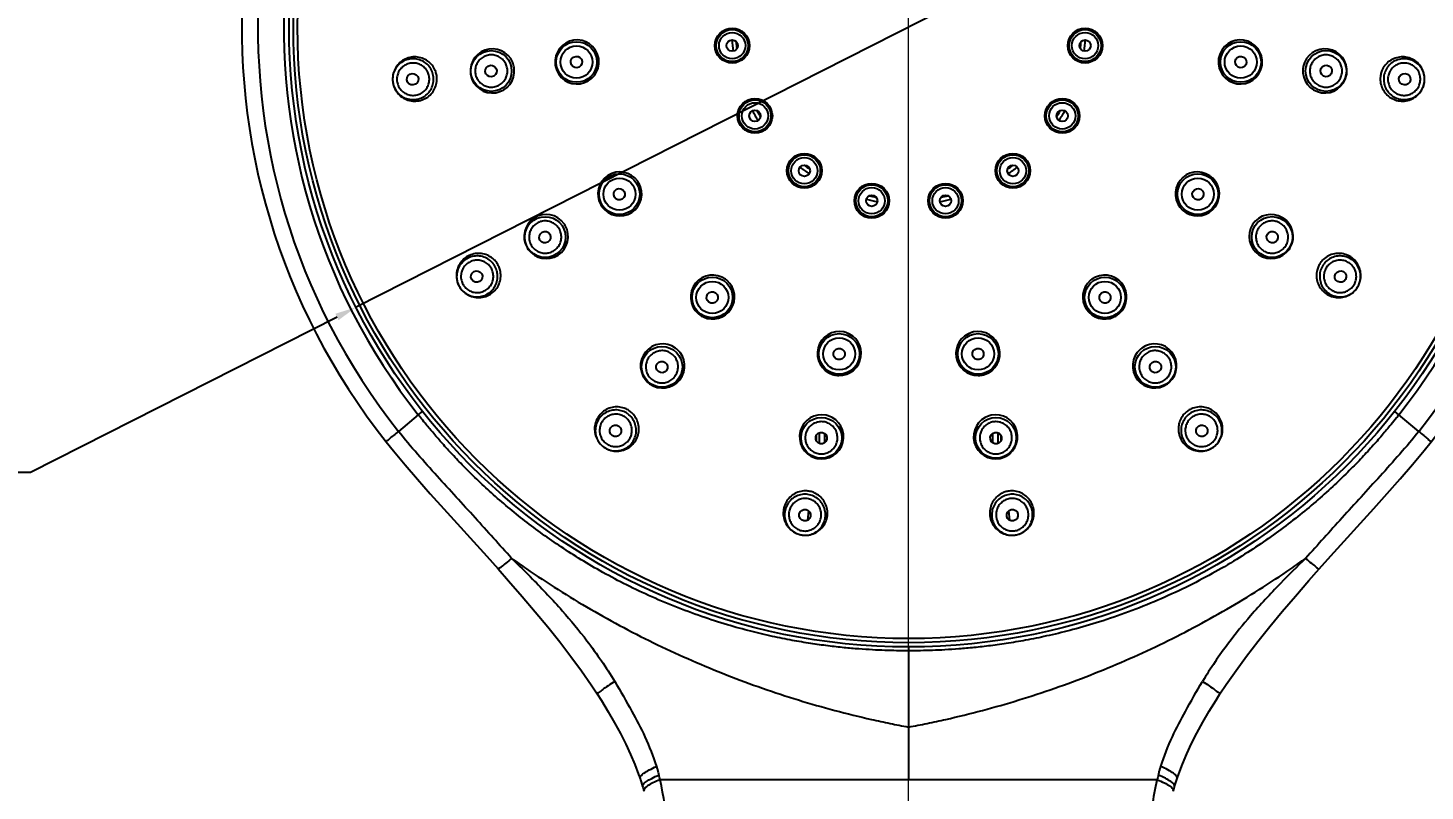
# Model space of a CAD drawing. Extents: x 13222 to 13816, y -23073 to -22653.
# Drawn here: x 13321.6 to 13420, y -22876.3 to -22822.5 of the extents above; entities that cross this region are included whole.
import ezdxf

# ---------------------------------------------------------------- set-up
doc = ezdxf.new("R2010")
doc.units = 0
doc.header["$MEASUREMENT"] = 0
doc.linetypes.add('CENTER', pattern=[47.5, 22, -8.5, 8.5, -8.5])
doc.layers.get('0').update_dxf_attribs({"linetype": 'CONTINUOUS'})
doc.layers.get('DEFPOINTS').update_dxf_attribs({"linetype": 'CONTINUOUS'})
doc.layers.add('02___PRT_ALL_AXES', color=7, linetype='CONTINUOUS')
doc.layers.add('\\M+5B3DF\\M+5B4E7\\M+5CFDF', color=3, linetype='CONTINUOUS', lineweight=18)
doc.layers.add('\\M+5D6D0\\M+5D0C4\\M+5CFDF', color=1, linetype='CENTER', lineweight=18)
doc.styles.add('\\M+5CAFD\\M+5D7D6', font='txt.shx')
doc.dimstyles.new('X\\M+5B3DF\\M+5B4E7\\M+5D1F9\\M+5CABD', dxfattribs={"dimtxt": 2, "dimasz": 1.5, "dimexe": 0.5, "dimexo": 0, "dimgap": 1, "dimtad": 1, "dimtoh": 1, "dimdec": 1, "dimzin": 1, "dimdsep": 46, "dimtxsty": '\\M+5CAFD\\M+5D7D6', "dimcen": 0, "dimadec": 0, "dimazin": 0, "dimtfac": 1, "dimtdec": 1, "dimtmove": 0, "dimatfit": 3, "dimfxl": 0, "dimtolj": 1, "dimtzin": 0, "dimarcsym": 0})

# ---------------------------------------------------------------- blocks, each defined once
blk = doc.blocks.new('*D1')
at = {"layer": '\\M+5B3DF\\M+5B4E7\\M+5CFDF', "color": 0, "lineweight": -2}
for p, q in [((13383.655, -22775.484), (13469.297, -22775.484)), ((13468.797, -23009.969), (13468.797, -22776.984)), ((13383.655, -23011.469), (13469.297, -23011.469))]:
    blk.add_line(p, q, dxfattribs=at)
at = {"layer": '\\M+5B3DF\\M+5B4E7\\M+5CFDF', "color": 0}
for points in [[(13468.547, -22776.984), (13469.047, -22776.984), (13468.797, -22775.484)], [(13468.547, -23009.969), (13469.047, -23009.969), (13468.797, -23011.469)]]:
    blk.add_solid(points, dxfattribs=at)
at = {"layer": 'DEFPOINTS', "color": 0}
for p in [(13383.655, -22775.484), (13468.797, -22775.484), (13383.655, -23011.469)]:
    blk.add_point(p, dxfattribs=at)
at = {"layer": '\\M+5B3DF\\M+5B4E7\\M+5CFDF', "color": 0, "insert": (13464.797, -22893.477), "char_height": 6, "attachment_point": 5, "rotation": 90, "style": '\\M+5CAFD\\M+5D7D6'}
blk.add_mtext('\\A1;236.0', dxfattribs=at)
blk = doc.blocks.new('*D4')
at = {"layer": '\\M+5B3DF\\M+5B4E7\\M+5CFDF', "color": 0, "lineweight": -2}
for p, q in [((13423.93, -22802.063), (13425.268, -22801.385)), ((13422.592, -22802.741), (13344.718, -22842.2)), ((13321.785, -22853.82), (13343.38, -22842.878)), ((13296.785, -22853.82), (13321.785, -22853.82))]:
    blk.add_line(p, q, dxfattribs=at)
at = {"layer": '\\M+5B3DF\\M+5B4E7\\M+5CFDF', "color": 0}
for points in [[(13423.817, -22801.84), (13424.043, -22802.286), (13422.592, -22802.741)], [(13343.267, -22842.655), (13343.493, -22843.101), (13344.718, -22842.2)]]:
    blk.add_solid(points, dxfattribs=at)
at = {"layer": 'DEFPOINTS', "color": 0}
for p in [(13422.592, -22802.741), (13344.718, -22842.2)]:
    blk.add_point(p, dxfattribs=at)
at = {"layer": '\\M+5B3DF\\M+5B4E7\\M+5CFDF', "color": 0, "insert": (13308.785, -22849.82), "char_height": 6, "attachment_point": 5, "style": '\\M+5CAFD\\M+5D7D6'}
blk.add_mtext('\\A1;∅87.3', dxfattribs=at)

msp = doc.modelspace()

# ---------------------------------------------------------------- linework, layer by layer
at = {"color": 7, "linetype": 'Continuous'}
for p, q in [((13349.106, -22849.765), (13347.713, -22850.94)), ((13349.106, -22849.765), (13349.405, -22849.53)), ((13418.204, -22849.765), (13417.906, -22849.53)), ((13419.599, -22850.941), (13418.204, -22849.765)), ((13377.169, -22851.637), (13377.169, -22851.19)), ((13377.346, -22851.043), (13377.346, -22851.783)), ((13377.757, -22851.725), (13377.757, -22851.101)), ((13389.557, -22851.098), (13389.557, -22851.728)), ((13389.969, -22851.781), (13389.969, -22851.044)), ((13390.146, -22851.197), (13390.146, -22851.631)), ((13376.558, -22857.189), (13376.617, -22856.538)), ((13390.698, -22856.535), (13390.757, -22857.192)), ((13413.401, -22859.709), (13416.429, -22856.366)), ((13412.586, -22860.619), (13413.401, -22859.709)), ((13354.724, -22860.619), (13354.724, -22860.618)), ((13412.586, -22860.62), (13412.586, -22860.619)), ((13383.655, -22866.12), (13383.655, -22871.759)), ((13383.655, -22871.759), (13383.655, -22875.47)), ((13383.655, -22875.47), (13366.139, -22875.47)), ((13401.172, -22875.47), (13383.655, -22875.47))]:
    msp.add_line(p, q, dxfattribs=at)
for points in [[(13346.842, -22851.668), (13347.36, -22852.312), (13348.176, -22853.295), (13349.042, -22854.302), (13349.955, -22855.335), (13350.905, -22856.391)], [(13416.429, -22856.366), (13417.379, -22855.309), (13418.291, -22854.276), (13419.157, -22853.269), (13419.972, -22852.286), (13420.468, -22851.668)], [(13350.905, -22856.391), (13353.932, -22859.734), (13354.724, -22860.618)], [(13354.724, -22860.619), (13355.468, -22861.458), (13356.43, -22862.561), (13357.352, -22863.646), (13358.234, -22864.711), (13359.073, -22865.757), (13359.865, -22866.784), (13360.606, -22867.794), (13361.297, -22868.79), (13361.719, -22869.429)], [(13405.592, -22869.429), (13406.033, -22868.762), (13406.724, -22867.767), (13407.466, -22866.757), (13408.259, -22865.731), (13409.098, -22864.685), (13409.98, -22863.62), (13410.903, -22862.536), (13411.865, -22861.433), (13412.586, -22860.62)], [(13361.719, -22869.429), (13362.016, -22869.897), (13362.495, -22870.679), (13362.942, -22871.451), (13363.354, -22872.211), (13363.728, -22872.956), (13364.066, -22873.686), (13364.367, -22874.398), (13364.629, -22875.092), (13364.732, -22875.386)], [(13402.579, -22875.385), (13402.693, -22875.06), (13402.957, -22874.367), (13403.259, -22873.654), (13403.598, -22872.925), (13403.973, -22872.18), (13404.386, -22871.421), (13404.833, -22870.649), (13405.313, -22869.867), (13405.592, -22869.429)], [(13364.731, -22875.387), (13364.763, -22875.481), (13364.811, -22875.627), (13364.857, -22875.771), (13364.901, -22875.913)], [(13402.369, -22876.047), (13402.419, -22875.881), (13402.464, -22875.738), (13402.511, -22875.594), (13402.559, -22875.448), (13402.58, -22875.386)], [(13364.901, -22875.913), (13364.941, -22876.046), (13364.972, -22876.15), (13365.005, -22876.265)], [(13402.306, -22876.266), (13402.339, -22876.151), (13402.369, -22876.047)]]:
    msp.add_lwpolyline(points, dxfattribs=at)
for centre, radius in [((13383.655, -22822.47), 43.65), ((13383.655, -22822.47), 43.35), ((13383.655, -22822.47), 43.057), ((13371.224, -22823.777), 1.126), ((13371.224, -22823.777), 0.927), ((13396.087, -22823.777), 1.126), ((13396.087, -22823.777), 0.927), ((13354.249, -22825.563), 1.436), ((13360.255, -22824.93), 1.43), ((13360.256, -22824.93), 1.131), ((13371.224, -22823.777), 0.4), ((13396.087, -22823.777), 0.4), ((13407.056, -22824.929), 1.43), ((13407.055, -22824.93), 1.131), ((13413.062, -22825.559), 1.436), ((13372.83, -22828.72), 1.126), ((13372.83, -22828.72), 0.927), ((13394.481, -22828.72), 1.126), ((13394.481, -22828.72), 0.927), ((13372.83, -22828.72), 0.4), ((13394.481, -22828.72), 0.4), ((13376.308, -22832.583), 1.126), ((13376.308, -22832.583), 0.927), ((13376.308, -22832.583), 0.4), ((13391.003, -22832.583), 1.126), ((13391.003, -22832.583), 0.927), ((13391.003, -22832.583), 0.4), ((13363.278, -22834.235), 1.43), ((13363.279, -22834.235), 1.131), ((13404.032, -22834.235), 1.43), ((13404.031, -22834.235), 1.131), ((13381.056, -22834.697), 1.126), ((13381.056, -22834.697), 0.927), ((13386.254, -22834.697), 1.126), ((13386.254, -22834.697), 0.927), ((13381.056, -22834.697), 0.4), ((13386.254, -22834.697), 0.4), ((13358.049, -22837.256), 1.436), ((13409.263, -22837.253), 1.436), ((13369.825, -22841.506), 1.43), ((13397.486, -22841.506), 1.43), ((13369.825, -22841.505), 1.131), ((13397.485, -22841.505), 1.131), ((13366.277, -22846.393), 1.436), ((13378.764, -22845.485), 1.43), ((13378.763, -22845.485), 1.131), ((13388.548, -22845.485), 1.43), ((13388.547, -22845.485), 1.131), ((13401.037, -22846.391), 1.436), ((13377.509, -22851.393), 1.436), ((13389.805, -22851.392), 1.436)]:
    msp.add_circle(centre, radius, dxfattribs=at)
for centre, radius, start, end in [((13383.655, -22822.47), 46.986, 321.57494, 218.4247), ((13383.655, -22822.47), 45.853, 321.61758, 218.38248), ((13383.655, -22822.47), 44.03, 321.68977, 218.31002), ((13354.324, -22825.555), 1.555, 11.49081, 185.94576), ((13360.286, -22824.926), 1.548, 11.44073, 185.99975), ((13383.654, -22822.468), 12.483, 184.18125, 187.84169), ((13383.655, -22822.47), 12.198, 184.81372, 187.19117), ((13383.655, -22822.47), 12.198, 352.80883, 355.18628), ((13383.654, -22822.468), 12.483, 352.15976, 355.81911), ((13407.025, -22824.926), 1.548, 354.00027, 168.56708), ((13412.987, -22825.555), 1.555, 354.05423, 168.51577), ((13354.331, -22825.553), 1.547, 6.00897, 11.47299), ((13360.281, -22824.927), 1.543, 186.00948, 191.58732), ((13360.286, -22824.926), 1.548, 191.55933, 5.99979), ((13360.291, -22824.926), 1.543, 6.00891, 11.46683), ((13407.025, -22824.926), 1.548, 174.00021, 348.44277), ((13407.02, -22824.926), 1.543, 168.54112, 173.99113), ((13407.03, -22824.927), 1.543, 348.41483, 353.99054), ((13412.979, -22825.553), 1.547, 168.5337, 173.99107), ((13348.844, -22826.129), 1.548, 180.89505, 191.55839), ((13348.872, -22826.126), 1.549, 6.00907, 11.48095), ((13354.316, -22825.554), 1.546, 186.00941, 191.56702), ((13354.324, -22825.552), 1.555, 191.58319, 5.94579), ((13412.987, -22825.552), 1.555, 174.05421, 348.41877), ((13412.995, -22825.554), 1.546, 348.43498, 353.9906), ((13418.438, -22826.126), 1.549, 168.52487, 173.99096), ((13418.467, -22826.129), 1.548, 348.44347, 359.10601), ((13383.654, -22822.468), 12.483, 208.1818, 211.84083), ((13383.655, -22822.47), 12.198, 208.82547, 211.207), ((13383.655, -22822.47), 12.198, 328.793, 331.17453), ((13383.654, -22822.468), 12.483, 328.16377, 331.82177), ((13383.655, -22822.47), 12.198, 232.82891, 235.19577), ((13383.655, -22822.47), 12.198, 304.80423, 307.17109), ((13363.305, -22834.219), 1.548, 35.34014, 209.97512), ((13383.654, -22822.468), 12.483, 232.18045, 235.83761), ((13383.654, -22822.468), 12.483, 304.16946, 307.82584), ((13404.005, -22834.219), 1.548, 341.3525, 324.46663), ((13363.305, -22834.219), 1.548, 215.55863, 29.97542), ((13363.31, -22834.217), 1.543, 30.00835, 35.36552), ((13363.301, -22834.222), 1.543, 210.00948, 215.58732), ((13383.654, -22822.468), 12.483, 256.17775, 259.83482), ((13383.655, -22822.47), 12.198, 256.82532, 259.18384), ((13383.654, -22822.468), 12.483, 280.17329, 283.83033), ((13383.655, -22822.47), 12.198, 280.81616, 283.17468), ((13404.01, -22834.222), 1.543, 324.43836, 329.99067), ((13404.001, -22834.218), 1.552, 330.02743, 341.34845), ((13358.114, -22837.218), 1.555, 35.40098, 209.9751), ((13409.197, -22837.217), 1.554, 330.02849, 324.43098), ((13358.113, -22837.215), 1.555, 215.58659, 29.97519), ((13358.12, -22837.213), 1.547, 30.00846, 35.37837), ((13358.106, -22837.221), 1.546, 210.00941, 215.56702), ((13409.204, -22837.221), 1.547, 324.45086, 329.99069), ((13353.367, -22839.958), 1.549, 30.00861, 35.39402), ((13413.944, -22839.958), 1.549, 144.62099, 149.99151), ((13353.358, -22839.961), 1.558, 19.12607, 29.97478), ((13369.844, -22841.48), 1.548, 54.02469, 228.44347), ((13397.467, -22841.48), 1.548, 311.55862, 125.97542), ((13413.952, -22839.961), 1.558, 150.02511, 160.86851), ((13353.351, -22839.967), 1.558, 199.08512, 209.97477), ((13353.342, -22839.971), 1.549, 210.00944, 215.55839), ((13369.844, -22841.48), 1.548, 245.11365, 48.56784), ((13369.846, -22841.476), 1.543, 48.54112, 53.99113), ((13397.467, -22841.48), 1.548, 131.43999, 294.88943), ((13397.464, -22841.476), 1.543, 126.00891, 131.46683), ((13413.968, -22839.971), 1.549, 324.45191, 329.99062), ((13413.96, -22839.967), 1.558, 330.02488, 340.89925), ((13369.841, -22841.485), 1.543, 228.41483, 233.99054), ((13369.845, -22841.477), 1.552, 234.02637, 245.11024), ((13397.465, -22841.477), 1.552, 294.89284, 305.97367), ((13397.47, -22841.485), 1.543, 306.00948, 311.58732), ((13378.77, -22845.455), 1.548, 78.02469, 252.44347), ((13378.77, -22845.455), 1.548, 269.11365, 72.56784), ((13378.771, -22845.45), 1.543, 72.54112, 77.99113), ((13388.541, -22845.455), 1.548, 107.43999, 270.88943), ((13388.54, -22845.45), 1.543, 102.00891, 107.46683), ((13388.541, -22845.455), 1.548, 287.55862, 101.97542), ((13366.321, -22846.332), 1.555, 54.02491, 228.41537), ((13400.99, -22846.332), 1.555, 311.58659, 125.97519), ((13366.318, -22846.33), 1.555, 234.02622, 48.51239), ((13366.324, -22846.324), 1.547, 48.5337, 53.99107), ((13400.992, -22846.33), 1.555, 131.49419, 305.97382), ((13400.987, -22846.324), 1.547, 126.00897, 131.47299), ((13378.769, -22845.46), 1.543, 252.41483, 257.99054), ((13378.77, -22845.45), 1.552, 258.02637, 269.11024), ((13388.541, -22845.45), 1.552, 270.89284, 281.97367), ((13388.542, -22845.46), 1.543, 282.00948, 287.58732), ((13366.315, -22846.337), 1.546, 228.43498, 233.9906), ((13400.995, -22846.337), 1.546, 306.00941, 311.56702), ((13383.317, -22822.742), 43.594, 218.30503, 218.62542), ((13363.035, -22850.851), 1.416, 53.9952, 54.56286), ((13363.098, -22850.765), 1.549, 48.52487, 59.48095), ((13377.525, -22851.319), 1.555, 78.02491, 252.41537), ((13377.522, -22851.319), 1.555, 258.02622, 72.51239), ((13377.525, -22851.311), 1.547, 72.5337, 77.99107), ((13389.789, -22851.319), 1.555, 107.49419, 281.97382), ((13389.786, -22851.311), 1.547, 102.00897, 107.47299), ((13389.786, -22851.319), 1.555, 287.58659, 101.97519), ((13404.213, -22850.765), 1.549, 120.52487, 131.48095), ((13404.277, -22850.854), 1.42, 125.42612, 125.99223), ((13383.935, -22822.696), 43.669, 321.32043, 321.69424), ((13363.081, -22850.787), 1.549, 228.44347, 239.55839), ((13363.004, -22850.895), 1.416, 233.99605, 234.57367), ((13377.522, -22851.327), 1.546, 252.43498, 257.9906), ((13389.789, -22851.327), 1.546, 282.00941, 287.56702), ((13404.229, -22850.788), 1.549, 300.44347, 311.55839), ((13404.305, -22850.892), 1.42, 305.41607, 305.99227), ((13376.382, -22856.69), 1.558, 78.02531, 88.88387), ((13376.383, -22856.68), 1.549, 72.52487, 77.99096), ((13390.927, -22856.68), 1.549, 102.00907, 107.48095), ((13390.928, -22856.69), 1.558, 91.12607, 101.97478), ((13376.377, -22856.709), 1.548, 252.44347, 263.10599), ((13376.38, -22856.692), 1.564, 263.10193, 269.04296), ((13390.931, -22856.692), 1.564, 270.9597, 276.89908), ((13390.933, -22856.709), 1.548, 276.89503, 287.55839), ((13349.448, -22879.361), 17.138, 13.1219, 14.23764), ((13418.643, -22879.551), 17.942, 165.78161, 166.85351)]:
    msp.add_arc(centre, radius, start, end, dxfattribs=at)
for centre, major_axis, ratio in [((13354.228, -22825.563), (-0.401, -0.042), 0.998114), ((13360.246, -22824.931), (0.399, 0.042), 0.999654), ((13407.065, -22824.931), (-0.399, 0.042), 0.999654), ((13413.082, -22825.563), (0.401, -0.042), 0.998114), ((13348.707, -22826.143), (0.404, 0.042), 0.995345), ((13418.603, -22826.143), (-0.404, 0.042), 0.995345), ((13363.271, -22834.239), (0.347, 0.201), 0.999654), ((13404.04, -22834.239), (-0.347, 0.201), 0.999654), ((13358.03, -22837.265), (-0.349, -0.202), 0.998114), ((13409.28, -22837.265), (0.349, -0.202), 0.998114), ((13353.223, -22840.04), (0.352, 0.203), 0.995345), ((13414.088, -22840.04), (-0.352, 0.203), 0.995345), ((13369.82, -22841.513), (0.236, 0.325), 0.999654), ((13397.491, -22841.513), (-0.236, 0.325), 0.999654), ((13366.263, -22846.408), (-0.237, -0.326), 0.998114), ((13378.761, -22845.494), (0.083, 0.392), 0.999654), ((13388.549, -22845.494), (-0.083, 0.392), 0.999654), ((13401.047, -22846.408), (0.237, -0.326), 0.998114), ((13363, -22850.899), (0.239, 0.328), 0.995345), ((13404.31, -22850.899), (-0.239, 0.328), 0.995345), ((13377.503, -22851.413), (-0.084, -0.395), 0.998114), ((13389.807, -22851.413), (0.084, -0.395), 0.998114), ((13376.349, -22856.843), (0.084, 0.397), 0.995345), ((13390.961, -22856.843), (-0.084, 0.397), 0.995345)]:
    msp.add_ellipse(centre, major_axis=major_axis, ratio=ratio, dxfattribs=at)
for points, start_tangent, end_tangent in [([(13350.175, -22825.989), (13350.075, -22825.593), (13349.867, -22825.24), (13349.567, -22824.96), (13349.2, -22824.776), (13348.796, -22824.702), (13348.386, -22824.745), (13348.006, -22824.901), (13347.685, -22825.158), (13347.451, -22825.494), (13347.32, -22825.882), (13347.305, -22826.291)], (-0.104443, 0.994531), (0.104396, -0.994536)), ([(13350.39, -22825.818), (13350.305, -22825.537), (13350.085, -22825.161), (13349.769, -22824.861), (13349.383, -22824.659), (13348.949, -22824.572), (13348.505, -22824.61), (13348.083, -22824.775), (13347.729, -22825.052), (13347.467, -22825.419), (13347.323, -22825.843), (13347.296, -22826.153)], (-0.198918, 0.980016), (0.015738, -0.999876)), ([(13349.882, -22826.02), (13349.803, -22825.707), (13349.638, -22825.427), (13349.399, -22825.204), (13349.107, -22825.058), (13348.786, -22825), (13348.46, -22825.034), (13348.158, -22825.159), (13347.903, -22825.364), (13347.718, -22825.631), (13347.615, -22825.938), (13347.603, -22826.259)], (-0.104351, 0.99454), (0.104269, -0.994549)), ([(13355.382, -22825.442), (13355.304, -22825.13), (13355.139, -22824.851), (13354.902, -22824.63), (13354.613, -22824.484), (13354.293, -22824.426), (13353.97, -22824.46), (13353.67, -22824.584), (13353.418, -22824.787), (13353.233, -22825.053), (13353.131, -22825.36), (13353.119, -22825.68)], (-0.104355, 0.99454), (0.104276, -0.994548)), ([(13414.192, -22825.68), (13414.18, -22825.359), (13414.077, -22825.052), (13413.893, -22824.787), (13413.64, -22824.584), (13413.341, -22824.46), (13413.018, -22824.426), (13412.698, -22824.484), (13412.408, -22824.63), (13412.171, -22824.851), (13412.007, -22825.13), (13411.928, -22825.442)], (0.104688, 0.994505), (-0.104774, -0.994496)), ([(13420.014, -22826.153), (13419.988, -22825.843), (13419.843, -22825.419), (13419.582, -22825.052), (13419.228, -22824.775), (13418.805, -22824.61), (13418.362, -22824.572), (13417.928, -22824.659), (13417.541, -22824.861), (13417.226, -22825.161), (13417.005, -22825.537), (13416.92, -22825.818)], (0.015719, 0.999876), (-0.198819, -0.980036)), ([(13420.006, -22826.291), (13419.99, -22825.882), (13419.86, -22825.494), (13419.625, -22825.158), (13419.304, -22824.901), (13418.924, -22824.745), (13418.515, -22824.702), (13418.11, -22824.776), (13417.743, -22824.96), (13417.444, -22825.24), (13417.236, -22825.593), (13417.135, -22825.989)], (0.104599, 0.994514), (-0.104661, -0.994508)), ([(13419.708, -22826.259), (13419.696, -22825.938), (13419.593, -22825.63), (13419.407, -22825.364), (13419.153, -22825.159), (13418.851, -22825.035), (13418.525, -22825), (13418.203, -22825.058), (13417.911, -22825.204), (13417.672, -22825.427), (13417.507, -22825.707), (13417.428, -22826.02)], (0.104683, 0.994506), (-0.104777, -0.994496)), ([(13347.305, -22826.291), (13347.405, -22826.687), (13347.613, -22827.04), (13347.913, -22827.32), (13348.28, -22827.504), (13348.684, -22827.578), (13349.094, -22827.535), (13349.474, -22827.379), (13349.795, -22827.122), (13350.029, -22826.786), (13350.16, -22826.398), (13350.175, -22825.989)], (0.104458, -0.994529), (-0.104396, 0.994536)), ([(13347.328, -22826.439), (13347.415, -22826.725), (13347.645, -22827.11), (13347.977, -22827.415), (13348.381, -22827.611), (13348.829, -22827.685), (13349.27, -22827.63), (13349.677, -22827.455), (13350.013, -22827.177), (13350.259, -22826.818), (13350.396, -22826.404), (13350.413, -22825.964)], (0.200237, -0.979747), (-0.104528, 0.994522)), ([(13347.603, -22826.259), (13347.682, -22826.572), (13347.846, -22826.851), (13348.083, -22827.073), (13348.374, -22827.22), (13348.696, -22827.279), (13349.021, -22827.246), (13349.324, -22827.122), (13349.58, -22826.918), (13349.767, -22826.651), (13349.87, -22826.342), (13349.882, -22826.02)], (0.104374, -0.994538), (-0.10428, 0.994548)), ([(13353.119, -22825.68), (13353.197, -22825.991), (13353.361, -22826.269), (13353.597, -22826.491), (13353.886, -22826.637), (13354.205, -22826.696), (13354.528, -22826.662), (13354.829, -22826.539), (13355.082, -22826.336), (13355.268, -22826.07), (13355.37, -22825.763), (13355.382, -22825.442)], (0.104369, -0.994539), (-0.104283, 0.994548)), ([(13411.928, -22825.442), (13411.94, -22825.763), (13412.043, -22826.07), (13412.229, -22826.336), (13412.482, -22826.539), (13412.782, -22826.662), (13413.105, -22826.696), (13413.425, -22826.637), (13413.714, -22826.491), (13413.95, -22826.269), (13414.114, -22825.99), (13414.192, -22825.68)], (-0.104702, -0.994504), (0.104781, 0.994495)), ([(13416.898, -22825.964), (13416.914, -22826.404), (13417.052, -22826.818), (13417.298, -22827.177), (13417.634, -22827.455), (13418.041, -22827.63), (13418.482, -22827.685), (13418.929, -22827.612), (13419.333, -22827.415), (13419.666, -22827.11), (13419.895, -22826.725), (13419.983, -22826.439)], (-0.104528, -0.994522), (0.200206, 0.979754)), ([(13417.135, -22825.989), (13417.151, -22826.398), (13417.281, -22826.786), (13417.516, -22827.122), (13417.837, -22827.379), (13418.217, -22827.535), (13418.626, -22827.578), (13419.031, -22827.504), (13419.398, -22827.32), (13419.698, -22827.04), (13419.906, -22826.687), (13420.006, -22826.291)], (-0.104614, -0.994513), (0.10466, 0.994508)), ([(13417.428, -22826.02), (13417.441, -22826.343), (13417.544, -22826.651), (13417.731, -22826.918), (13417.986, -22827.122), (13418.289, -22827.246), (13418.615, -22827.279), (13418.936, -22827.22), (13419.228, -22827.073), (13419.465, -22826.851), (13419.629, -22826.571), (13419.708, -22826.259)], (-0.104706, -0.994503), (0.104788, 0.994495)), ([(13359.035, -22836.685), (13358.836, -22836.432), (13358.573, -22836.244), (13358.267, -22836.138), (13357.943, -22836.122), (13357.627, -22836.199), (13357.346, -22836.362), (13357.122, -22836.597), (13356.974, -22836.886), (13356.914, -22837.204), (13356.945, -22837.525), (13357.064, -22837.823)], (-0.499849, 0.866113), (0.49978, -0.866152)), ([(13410.246, -22837.823), (13410.366, -22837.525), (13410.397, -22837.203), (13410.336, -22836.885), (13410.188, -22836.597), (13409.965, -22836.362), (13409.684, -22836.199), (13409.368, -22836.122), (13409.044, -22836.138), (13408.737, -22836.244), (13408.474, -22836.432), (13408.275, -22836.685)], (0.500139, 0.865945), (-0.500214, -0.865902)), ([(13357.064, -22837.823), (13357.263, -22838.075), (13357.525, -22838.263), (13357.831, -22838.369), (13358.155, -22838.385), (13358.47, -22838.309), (13358.751, -22838.147), (13358.976, -22837.912), (13359.125, -22837.623), (13359.186, -22837.305), (13359.155, -22836.983), (13359.035, -22836.685)], (0.499861, -0.866106), (-0.499786, 0.866149)), ([(13408.275, -22836.685), (13408.156, -22836.983), (13408.125, -22837.306), (13408.186, -22837.624), (13408.335, -22837.912), (13408.559, -22838.147), (13408.84, -22838.309), (13409.156, -22838.385), (13409.48, -22838.369), (13409.786, -22838.263), (13410.048, -22838.075), (13410.246, -22837.823)], (-0.500151, -0.865938), (0.50022, 0.865898)), ([(13354.629, -22839.061), (13354.438, -22838.839), (13354.08, -22838.582), (13353.661, -22838.435), (13353.226, -22838.411), (13352.798, -22838.509), (13352.412, -22838.723), (13352.096, -22839.044), (13351.886, -22839.439), (13351.795, -22839.885), (13351.837, -22840.334), (13351.879, -22840.477)], (-0.579098, 0.815258), (0.327151, -0.944972)), ([(13354.501, -22839.302), (13354.248, -22838.981), (13353.915, -22838.744), (13353.527, -22838.61), (13353.117, -22838.59), (13352.717, -22838.687), (13352.361, -22838.893), (13352.077, -22839.191), (13351.888, -22839.556), (13351.811, -22839.958), (13351.849, -22840.366), (13352.001, -22840.746)], (-0.499926, 0.866068), (0.499885, -0.866092)), ([(13354.246, -22839.45), (13354.046, -22839.196), (13353.781, -22839.007), (13353.473, -22838.901), (13353.147, -22838.886), (13352.829, -22838.964), (13352.546, -22839.128), (13352.32, -22839.365), (13352.171, -22839.655), (13352.11, -22839.975), (13352.141, -22840.297), (13352.261, -22840.596)], (-0.499846, 0.866114), (0.499774, -0.866156)), ([(13415.432, -22840.477), (13415.474, -22840.333), (13415.515, -22839.88), (13415.422, -22839.432), (13415.212, -22839.04), (13414.897, -22838.722), (13414.513, -22838.509), (13414.086, -22838.411), (13413.654, -22838.434), (13413.234, -22838.58), (13412.872, -22838.839), (13412.681, -22839.061)], (0.327406, 0.944884), (-0.578886, -0.815409)), ([(13415.309, -22840.746), (13415.461, -22840.366), (13415.5, -22839.958), (13415.422, -22839.556), (13415.234, -22839.191), (13414.95, -22838.893), (13414.593, -22838.687), (13414.194, -22838.59), (13413.784, -22838.61), (13413.396, -22838.744), (13413.062, -22838.981), (13412.81, -22839.302)], (0.500062, 0.86599), (-0.500116, -0.865959)), ([(13415.05, -22840.596), (13415.169, -22840.297), (13415.2, -22839.974), (13415.139, -22839.655), (13414.99, -22839.365), (13414.765, -22839.128), (13414.482, -22838.964), (13414.164, -22838.886), (13413.837, -22838.901), (13413.529, -22839.007), (13413.264, -22839.196), (13413.065, -22839.45)], (0.500134, 0.865948), (-0.500216, -0.865901)), ([(13352.001, -22840.746), (13352.254, -22841.067), (13352.588, -22841.305), (13352.976, -22841.438), (13353.386, -22841.458), (13353.785, -22841.361), (13354.142, -22841.155), (13354.426, -22840.857), (13354.614, -22840.492), (13354.692, -22840.09), (13354.653, -22839.682), (13354.501, -22839.302)], (0.499938, -0.866061), (-0.499884, 0.866092)), ([(13352.082, -22840.872), (13352.279, -22841.097), (13352.645, -22841.355), (13353.073, -22841.499), (13353.522, -22841.514), (13353.961, -22841.4), (13354.342, -22841.17), (13354.642, -22840.844), (13354.836, -22840.454), (13354.915, -22840.025), (13354.872, -22839.592), (13354.83, -22839.451)], (0.581425, -0.8136), (-0.327826, 0.944738)), ([(13352.261, -22840.596), (13352.46, -22840.849), (13352.724, -22841.037), (13353.031, -22841.144), (13353.356, -22841.16), (13353.674, -22841.083), (13353.958, -22840.92), (13354.185, -22840.683), (13354.335, -22840.393), (13354.397, -22840.073), (13354.366, -22839.749), (13354.246, -22839.45)], (0.499866, -0.866103), (-0.499784, 0.86615)), ([(13412.48, -22839.451), (13412.439, -22839.592), (13412.396, -22840.027), (13412.475, -22840.455), (13412.669, -22840.844), (13412.969, -22841.17), (13413.35, -22841.4), (13413.789, -22841.514), (13414.238, -22841.499), (13414.665, -22841.355), (13415.032, -22841.097), (13415.228, -22840.871)], (-0.327914, -0.944707), (0.581279, 0.813704)), ([(13412.81, -22839.302), (13412.658, -22839.682), (13412.619, -22840.09), (13412.697, -22840.493), (13412.885, -22840.857), (13413.169, -22841.155), (13413.525, -22841.361), (13413.925, -22841.458), (13414.335, -22841.438), (13414.723, -22841.304), (13415.056, -22841.067), (13415.309, -22840.746)], (-0.500074, -0.865982), (0.500115, 0.865959)), ([(13413.065, -22839.45), (13412.945, -22839.75), (13412.914, -22840.073), (13412.976, -22840.393), (13413.126, -22840.683), (13413.352, -22840.92), (13413.636, -22841.083), (13413.954, -22841.16), (13414.28, -22841.144), (13414.587, -22841.037), (13414.851, -22840.848), (13415.05, -22840.596)], (-0.500154, -0.865936), (0.500226, 0.865895)), ([(13366.945, -22845.47), (13366.661, -22845.319), (13366.343, -22845.255), (13366.021, -22845.283), (13365.718, -22845.4), (13365.462, -22845.599), (13365.271, -22845.862), (13365.162, -22846.168), (13365.144, -22846.491), (13365.218, -22846.807), (13365.378, -22847.088), (13365.608, -22847.311)], (-0.808914, 0.587927), (0.808868, -0.587991)), ([(13365.608, -22847.311), (13365.891, -22847.461), (13366.208, -22847.525), (13366.53, -22847.498), (13366.832, -22847.381), (13367.089, -22847.183), (13367.281, -22846.921), (13367.39, -22846.615), (13367.409, -22846.291), (13367.335, -22845.975), (13367.176, -22845.693), (13366.945, -22845.47)], (0.808923, -0.587915), (-0.808872, 0.587985)), ([(13400.365, -22845.47), (13400.134, -22845.694), (13399.975, -22845.976), (13399.902, -22846.291), (13399.92, -22846.615), (13400.03, -22846.921), (13400.221, -22847.183), (13400.478, -22847.381), (13400.781, -22847.498), (13401.103, -22847.525), (13401.42, -22847.461), (13401.703, -22847.311)], (-0.80912, -0.587644), (0.809166, 0.58758)), ([(13401.703, -22847.311), (13401.933, -22847.087), (13402.093, -22846.806), (13402.166, -22846.491), (13402.148, -22846.168), (13402.04, -22845.862), (13401.849, -22845.599), (13401.592, -22845.4), (13401.29, -22845.283), (13400.967, -22845.255), (13400.649, -22845.319), (13400.365, -22845.47)], (0.809111, 0.587656), (-0.809162, -0.587585)), ([(13363.885, -22849.431), (13363.619, -22849.306), (13363.192, -22849.218), (13362.757, -22849.252), (13362.349, -22849.404), (13361.994, -22849.669), (13361.725, -22850.023), (13361.566, -22850.448), (13361.534, -22850.896), (13361.632, -22851.336), (13361.85, -22851.728), (13362.054, -22851.947)], (-0.861396, 0.507934), (0.748389, -0.66326)), ([(13363.856, -22849.697), (13363.506, -22849.514), (13363.105, -22849.433), (13362.696, -22849.469), (13362.314, -22849.618), (13361.988, -22849.869), (13361.746, -22850.202), (13361.608, -22850.589), (13361.584, -22850.999), (13361.677, -22851.399), (13361.878, -22851.755), (13362.171, -22852.041)], (-0.814751, 0.579811), (0.808939, -0.587893)), ([(13363.695, -22849.944), (13363.409, -22849.793), (13363.09, -22849.728), (13362.765, -22849.757), (13362.461, -22849.876), (13362.203, -22850.076), (13362.011, -22850.341), (13361.901, -22850.65), (13361.883, -22850.975), (13361.957, -22851.292), (13362.117, -22851.574), (13362.348, -22851.798)], (-0.808912, 0.587929), (0.808864, -0.587996)), ([(13362.183, -22852.049), (13362.533, -22852.231), (13362.934, -22852.312), (13363.343, -22852.277), (13363.726, -22852.128), (13364.051, -22851.877), (13364.293, -22851.544), (13364.431, -22851.156), (13364.455, -22850.746), (13364.362, -22850.347), (13364.161, -22849.99), (13363.868, -22849.705)], (0.81486, -0.579657), (-0.808938, 0.587893)), ([(13362.297, -22852.123), (13362.568, -22852.249), (13363.008, -22852.335), (13363.456, -22852.293), (13363.873, -22852.124), (13364.227, -22851.841), (13364.482, -22851.476), (13364.623, -22851.056), (13364.642, -22850.621), (13364.54, -22850.197), (13364.324, -22849.819), (13364.123, -22849.605)], (0.862079, -0.506774), (-0.749327, 0.6622)), ([(13403.187, -22849.605), (13402.986, -22849.819), (13402.771, -22850.198), (13402.668, -22850.621), (13402.687, -22851.056), (13402.829, -22851.476), (13403.083, -22851.841), (13403.437, -22852.124), (13403.854, -22852.293), (13404.303, -22852.335), (13404.743, -22852.249), (13405.014, -22852.123)], (-0.74926, -0.662276), (0.862063, 0.506802)), ([(13403.443, -22849.705), (13403.149, -22849.99), (13402.948, -22850.347), (13402.856, -22850.747), (13402.879, -22851.157), (13403.018, -22851.544), (13403.26, -22851.877), (13403.585, -22852.128), (13403.968, -22852.277), (13404.376, -22852.312), (13404.778, -22852.231), (13405.128, -22852.049)], (-0.809068, -0.587716), (0.814964, 0.579512)), ([(13405.256, -22851.947), (13405.46, -22851.728), (13405.678, -22851.336), (13405.776, -22850.896), (13405.745, -22850.448), (13405.585, -22850.023), (13405.317, -22849.668), (13404.961, -22849.404), (13404.553, -22849.252), (13404.118, -22849.218), (13403.692, -22849.306), (13403.426, -22849.431)], (0.748368, 0.663284), (-0.861345, -0.508021)), ([(13405.139, -22852.041), (13405.433, -22851.755), (13405.634, -22851.399), (13405.727, -22850.999), (13405.703, -22850.589), (13405.564, -22850.202), (13405.323, -22849.869), (13404.997, -22849.618), (13404.614, -22849.469), (13404.206, -22849.433), (13403.805, -22849.515), (13403.454, -22849.697)], (0.809059, 0.587728), (-0.814862, -0.579654)), ([(13404.963, -22851.798), (13405.194, -22851.574), (13405.354, -22851.291), (13405.428, -22850.975), (13405.409, -22850.65), (13405.3, -22850.342), (13405.108, -22850.076), (13404.849, -22849.876), (13404.545, -22849.757), (13404.22, -22849.728), (13403.901, -22849.793), (13403.616, -22849.944)], (0.809108, 0.58766), (-0.809164, -0.587583)), ([(13383.655, -22866.388), (13382.811, -22866.382), (13381.988, -22866.362), (13381.111, -22866.323), (13380.148, -22866.261), (13379.107, -22866.17), (13377.977, -22866.043), (13376.756, -22865.874), (13375.451, -22865.654), (13374.057, -22865.375), (13372.545, -22865.018), (13370.883, -22864.559), (13369.059, -22863.973), (13367.173, -22863.273), (13365.332, -22862.49), (13363.57, -22861.643), (13361.916, -22860.757), (13360.397, -22859.859), (13359.009, -22858.963), (13357.709, -22858.053), (13356.466, -22857.115), (13355.275, -22856.148), (13354.13, -22855.15), (13353.092, -22854.18), (13352.195, -22853.288), (13351.415, -22852.465), (13350.729, -22851.706), (13350.122, -22851.003), (13349.583, -22850.356), (13349.259, -22849.955)], (-1, -0.000083), (-0.624217, 0.781251)), ([(13362.348, -22851.798), (13362.632, -22851.948), (13362.95, -22852.013), (13363.274, -22851.985), (13363.578, -22851.868), (13363.837, -22851.668), (13364.03, -22851.404), (13364.14, -22851.096), (13364.16, -22850.769), (13364.086, -22850.452), (13363.926, -22850.168), (13363.695, -22849.944)], (0.808926, -0.587911), (-0.80887, 0.587987)), ([(13377.745, -22850.278), (13377.424, -22850.256), (13377.108, -22850.326), (13376.824, -22850.483), (13376.596, -22850.714), (13376.442, -22850.999), (13376.375, -22851.317), (13376.4, -22851.641), (13376.515, -22851.944), (13376.711, -22852.202), (13376.971, -22852.394), (13377.271, -22852.504)], (-0.978111, 0.208083), (0.978095, -0.20816)), ([(13377.271, -22852.504), (13377.592, -22852.525), (13377.907, -22852.456), (13378.191, -22852.3), (13378.419, -22852.07), (13378.573, -22851.785), (13378.641, -22851.467), (13378.617, -22851.143), (13378.502, -22850.839), (13378.307, -22850.581), (13378.046, -22850.388), (13377.745, -22850.278)], (0.978114, -0.208069), (-0.978096, 0.208153)), ([(13418.026, -22849.987), (13417.646, -22850.456), (13417.011, -22851.211), (13416.3, -22852.022), (13415.503, -22852.885), (13414.592, -22853.815), (13413.537, -22854.824), (13412.34, -22855.89), (13411.069, -22856.939), (13409.722, -22857.965), (13408.293, -22858.969), (13406.748, -22859.961), (13405.042, -22860.954), (13403.181, -22861.923), (13401.203, -22862.832), (13399.147, -22863.653), (13397.094, -22864.355), (13395.225, -22864.898), (13393.565, -22865.306), (13392.073, -22865.614), (13390.698, -22865.852), (13389.424, -22866.032), (13388.257, -22866.165), (13387.191, -22866.259), (13386.214, -22866.322), (13385.327, -22866.362), (13384.5, -22866.382), (13383.655, -22866.388)], (-0.624951, -0.780664), (-1, 0.000078)), ([(13389.566, -22850.278), (13389.264, -22850.389), (13389.004, -22850.581), (13388.808, -22850.84), (13388.694, -22851.143), (13388.669, -22851.467), (13388.737, -22851.784), (13388.892, -22852.07), (13389.12, -22852.3), (13389.404, -22852.456), (13389.719, -22852.526), (13390.039, -22852.504)], (-0.978184, -0.207741), (0.9782, 0.207663)), ([(13390.039, -22852.504), (13390.341, -22852.393), (13390.6, -22852.201), (13390.796, -22851.944), (13390.911, -22851.641), (13390.936, -22851.317), (13390.869, -22851), (13390.715, -22850.714), (13390.486, -22850.483), (13390.203, -22850.326), (13389.886, -22850.256), (13389.566, -22850.278)], (0.978181, 0.207755), (-0.978199, -0.20767)), ([(13403.616, -22849.944), (13403.384, -22850.169), (13403.224, -22850.452), (13403.151, -22850.77), (13403.17, -22851.096), (13403.281, -22851.404), (13403.474, -22851.668), (13403.733, -22851.868), (13404.037, -22851.985), (13404.361, -22852.013), (13404.679, -22851.948), (13404.963, -22851.798)], (-0.809122, -0.587641), (0.80917, 0.587574)), ([(13347.712, -22850.941), (13347.353, -22851.236), (13347.075, -22851.467), (13346.901, -22851.616), (13346.845, -22851.671)], (-0.773458, -0.633848), (0.621486, -0.783426)), ([(13355.684, -22859.883), (13353.11, -22857.03), (13350.438, -22854.093), (13347.713, -22850.94)], (-0.669509, 0.742804), (-0.622032, 0.782992)), ([(13419.598, -22850.94), (13416.872, -22854.093), (13414.201, -22857.03), (13411.627, -22859.883)], (-0.622, -0.783017), (-0.66948, -0.74283)), ([(13419.599, -22850.941), (13419.958, -22851.236), (13420.236, -22851.467), (13420.409, -22851.616), (13420.465, -22851.671)], (0.774472, -0.632608), (-0.62149, -0.783422)), ([(13376.413, -22855.132), (13376.266, -22855.136), (13375.84, -22855.229), (13375.457, -22855.437), (13375.146, -22855.742), (13374.929, -22856.128), (13374.828, -22856.561), (13374.855, -22857.013), (13375.009, -22857.436), (13375.277, -22857.798), (13375.636, -22858.067), (13375.911, -22858.184)], (-0.999807, 0.019668), (0.95346, -0.301521)), ([(13376.656, -22855.399), (13376.248, -22855.372), (13375.848, -22855.461), (13375.489, -22855.659), (13375.201, -22855.951), (13375.005, -22856.313), (13374.92, -22856.716), (13374.951, -22857.126), (13375.096, -22857.51), (13375.343, -22857.837), (13375.672, -22858.081), (13376.056, -22858.222)], (-0.97813, 0.207996), (0.97812, -0.208042)), ([(13376.595, -22855.687), (13376.272, -22855.666), (13375.955, -22855.736), (13375.67, -22855.894), (13375.441, -22856.127), (13375.286, -22856.415), (13375.218, -22856.735), (13375.243, -22857.062), (13375.359, -22857.366), (13375.556, -22857.626), (13375.817, -22857.818), (13376.118, -22857.929)], (-0.978111, 0.208086), (0.978093, -0.208167)), ([(13376.056, -22858.222), (13376.464, -22858.25), (13376.864, -22858.16), (13377.223, -22857.962), (13377.511, -22857.67), (13377.707, -22857.308), (13377.792, -22856.906), (13377.761, -22856.495), (13377.616, -22856.111), (13377.369, -22855.784), (13377.04, -22855.54), (13376.656, -22855.399)], (0.978133, -0.207981), (-0.97812, 0.208042)), ([(13376.118, -22857.929), (13376.44, -22857.951), (13376.756, -22857.88), (13377.041, -22857.724), (13377.27, -22857.492), (13377.426, -22857.205), (13377.495, -22856.885), (13377.471, -22856.558), (13377.355, -22856.252), (13377.159, -22855.992), (13376.898, -22855.798), (13376.595, -22855.687)], (0.978115, -0.208063), (-0.978096, 0.208156)), ([(13376.353, -22858.256), (13376.503, -22858.251), (13376.94, -22858.152), (13377.333, -22857.93), (13377.645, -22857.607), (13377.853, -22857.204), (13377.937, -22856.767), (13377.896, -22856.326), (13377.736, -22855.921), (13377.47, -22855.575), (13377.119, -22855.317), (13376.849, -22855.203)], (0.99986, -0.016707), (-0.953885, 0.300171)), ([(13390.462, -22855.203), (13390.191, -22855.317), (13389.84, -22855.575), (13389.575, -22855.921), (13389.415, -22856.326), (13389.373, -22856.767), (13389.457, -22857.204), (13389.666, -22857.606), (13389.978, -22857.93), (13390.371, -22858.152), (13390.807, -22858.251), (13390.957, -22858.256)], (-0.953855, -0.300268), (0.99986, 0.016754)), ([(13390.655, -22855.399), (13390.271, -22855.54), (13389.942, -22855.784), (13389.695, -22856.111), (13389.55, -22856.496), (13389.518, -22856.906), (13389.604, -22857.308), (13389.799, -22857.67), (13390.088, -22857.962), (13390.447, -22858.16), (13390.847, -22858.25), (13391.255, -22858.222)], (-0.978165, -0.207828), (0.978175, 0.207782)), ([(13390.716, -22855.687), (13390.413, -22855.799), (13390.151, -22855.992), (13389.955, -22856.253), (13389.84, -22856.558), (13389.816, -22856.885), (13389.884, -22857.205), (13390.04, -22857.492), (13390.27, -22857.724), (13390.555, -22857.881), (13390.872, -22857.951), (13391.192, -22857.929)], (-0.978185, -0.207738), (0.978202, 0.207657)), ([(13391.255, -22858.222), (13391.639, -22858.081), (13391.967, -22857.837), (13392.215, -22857.51), (13392.36, -22857.126), (13392.391, -22856.716), (13392.305, -22856.313), (13392.11, -22855.951), (13391.821, -22855.659), (13391.462, -22855.461), (13391.063, -22855.372), (13390.655, -22855.399)], (0.978162, 0.207842), (-0.978175, -0.207781)), ([(13391.192, -22857.929), (13391.495, -22857.818), (13391.755, -22857.625), (13391.951, -22857.366), (13392.067, -22857.062), (13392.093, -22856.736), (13392.025, -22856.415), (13391.87, -22856.127), (13391.64, -22855.894), (13391.355, -22855.736), (13391.037, -22855.665), (13390.716, -22855.687)], (0.97818, 0.20776), (-0.978199, -0.207668)), ([(13391.4, -22858.184), (13391.675, -22858.067), (13392.033, -22857.798), (13392.302, -22857.436), (13392.456, -22857.014), (13392.482, -22856.561), (13392.382, -22856.128), (13392.164, -22855.741), (13391.853, -22855.436), (13391.47, -22855.229), (13391.044, -22855.136), (13390.898, -22855.132)], (0.95345, 0.301552), (-0.999803, -0.019841)), ([(13355.684, -22859.883), (13355.271, -22860.228), (13354.956, -22860.477), (13354.768, -22860.606), (13354.729, -22860.609)], (-0.760576, -0.649248), (-0.910527, 0.413449)), ([(13355.684, -22859.883), (13357.16, -22861.341), (13359.242, -22863.564), (13360.993, -22865.687), (13362.946, -22868.541)], (0.726016, -0.687678), (0.521724, -0.853114)), ([(13355.684, -22859.883), (13356.722, -22860.609), (13358.957, -22862.08), (13363.586, -22864.76), (13368.399, -22867.078), (13373.363, -22869.023), (13378.452, -22870.586), (13381.04, -22871.222), (13382.344, -22871.503), (13383.655, -22871.759)], (0.814088, -0.580741), (0.983297, -0.182009)), ([(13383.655, -22871.759), (13384.967, -22871.503), (13386.271, -22871.222), (13388.859, -22870.586), (13393.948, -22869.023), (13398.912, -22867.078), (13403.724, -22864.76), (13408.354, -22862.08), (13410.589, -22860.609), (13411.626, -22859.883)], (0.983297, 0.182009), (0.814093, 0.580735)), ([(13411.627, -22859.883), (13409.849, -22861.65), (13407.754, -22863.916), (13406.191, -22865.859), (13404.364, -22868.541)], (-0.720862, -0.693079), (-0.519769, -0.854307)), ([(13411.627, -22859.883), (13412.039, -22860.229), (13412.354, -22860.478), (13412.542, -22860.607), (13412.581, -22860.609)], (0.759943, -0.649989), (0.910577, 0.41334)), ([(13362.946, -22868.541), (13362.48, -22868.854), (13362.1, -22869.119), (13361.84, -22869.313), (13361.723, -22869.416), (13361.725, -22869.417)], (-0.833953, -0.551835), (0.893194, -0.449671)), ([(13362.946, -22868.541), (13364.153, -22870.656), (13365.071, -22872.438), (13365.889, -22874.539)], (0.516134, -0.856508), (0.310856, -0.950457)), ([(13401.423, -22874.532), (13402.24, -22872.438), (13403.158, -22870.657), (13404.364, -22868.541)], (0.311174, 0.950353), (0.515972, 0.856605)), ([(13404.364, -22868.541), (13404.83, -22868.854), (13405.211, -22869.119), (13405.471, -22869.312), (13405.588, -22869.416), (13405.586, -22869.417)], (0.834114, -0.551593), (-0.892877, -0.450301)), ([(13364.731, -22875.387), (13364.774, -22875.229), (13364.997, -22875.018), (13365.381, -22874.781), (13365.889, -22874.539)], (-0.304934, 0.952373), (0.92025, 0.391331)), ([(13365.889, -22874.539), (13365.95, -22874.741), (13366.007, -22874.945), (13366.06, -22875.146)], (0.291764, -0.95649), (0.244999, -0.969523)), ([(13401.251, -22875.144), (13401.304, -22874.942), (13401.362, -22874.738), (13401.423, -22874.532)], (0.245322, 0.969442), (0.29253, 0.956256)), ([(13402.579, -22875.385), (13402.537, -22875.226), (13402.314, -22875.015), (13401.93, -22874.776), (13401.423, -22874.532)], (0.306895, 0.951743), (-0.918836, 0.39464)), ([(13364.915, -22875.957), (13364.956, -22875.802), (13365.175, -22875.597), (13365.555, -22875.371), (13366.06, -22875.146)], (-0.244823, 0.969568), (0.930231, 0.366974)), ([(13366.139, -22875.47), (13365.638, -22875.689), (13365.261, -22875.91), (13365.045, -22876.112), (13365.015, -22876.174)], (-0.933714, -0.35802), (-0.339666, -0.940546)), ([(13367.025, -22887.247), (13366.906, -22882.804), (13366.682, -22878.985), (13366.139, -22875.47)], (-0.037907, 0.999281), (-0.221424, 0.975178)), ([(13400.285, -22887.247), (13400.4, -22882.971), (13400.608, -22879.19), (13401.172, -22875.47)], (0.042449, 0.999099), (0.216977, 0.976177)), ([(13401.172, -22875.47), (13401.673, -22875.689), (13402.049, -22875.91), (13402.266, -22876.113), (13402.295, -22876.174)], (0.933674, -0.358124), (0.339735, -0.940521)), ([(13402.396, -22875.957), (13402.355, -22875.802), (13402.136, -22875.597), (13401.756, -22875.37), (13401.251, -22875.144)], (0.245029, 0.969516), (-0.929917, 0.367769)), ([(13365.015, -22876.174), (13365.005, -22876.265)], (-0.339666, -0.940546), (0.222304, -0.974977)), ([(13402.295, -22876.174), (13402.305, -22876.265)], (0.339735, -0.940521), (-0.222326, -0.974972))]:
    msp.add_spline(points, degree=3, dxfattribs=dict(at, start_tangent=start_tangent, end_tangent=end_tangent))
at = {"layer": '02___PRT_ALL_AXES', "color": 7, "linetype": 'Continuous'}
for centre in [(13371.223, -22823.777), (13396.088, -22823.777), (13372.829, -22828.721), (13394.481, -22828.721), (13376.308, -22832.584), (13391.003, -22832.584), (13381.056, -22834.698), (13386.254, -22834.698)]:
    msp.add_circle(centre, 1.224, dxfattribs=at)
at = {"layer": '\\M+5D6D0\\M+5D0C4\\M+5CFDF', "ltscale": 3}
msp.add_line((13383.611, -23025.822), (13383.668, -22771.205), dxfattribs=at)

# ---------------------------------------------------------------- dimensions: what is measured, and where the dimension line sits
at = {"layer": '\\M+5B3DF\\M+5B4E7\\M+5CFDF'}
dim = msp.add_linear_dim(base=(13468.797, -22775.484), p1=(13383.655, -23011.469), p2=(13383.655, -22775.484), angle=90, dimstyle='X\\M+5B3DF\\M+5B4E7\\M+5D1F9\\M+5CABD', override={"dimtxt": 6}, dxfattribs=at)
dim.commit()
dim.dimension.update_dxf_attribs({"geometry": '*D1', "text_midpoint": (13464.797, -22893.477)})
dim = msp.add_diameter_dim_2p(p1=(13422.592, -22802.741), p2=(13344.718, -22842.2), dimstyle='X\\M+5B3DF\\M+5B4E7\\M+5D1F9\\M+5CABD', override={"dimtxt": 6}, dxfattribs=at)
dim.commit()
dim.dimension.update_dxf_attribs({"geometry": '*D4', "text_midpoint": (13308.785, -22853.82), "dimtype": 131})

doc.saveas('drawing.dxf')
